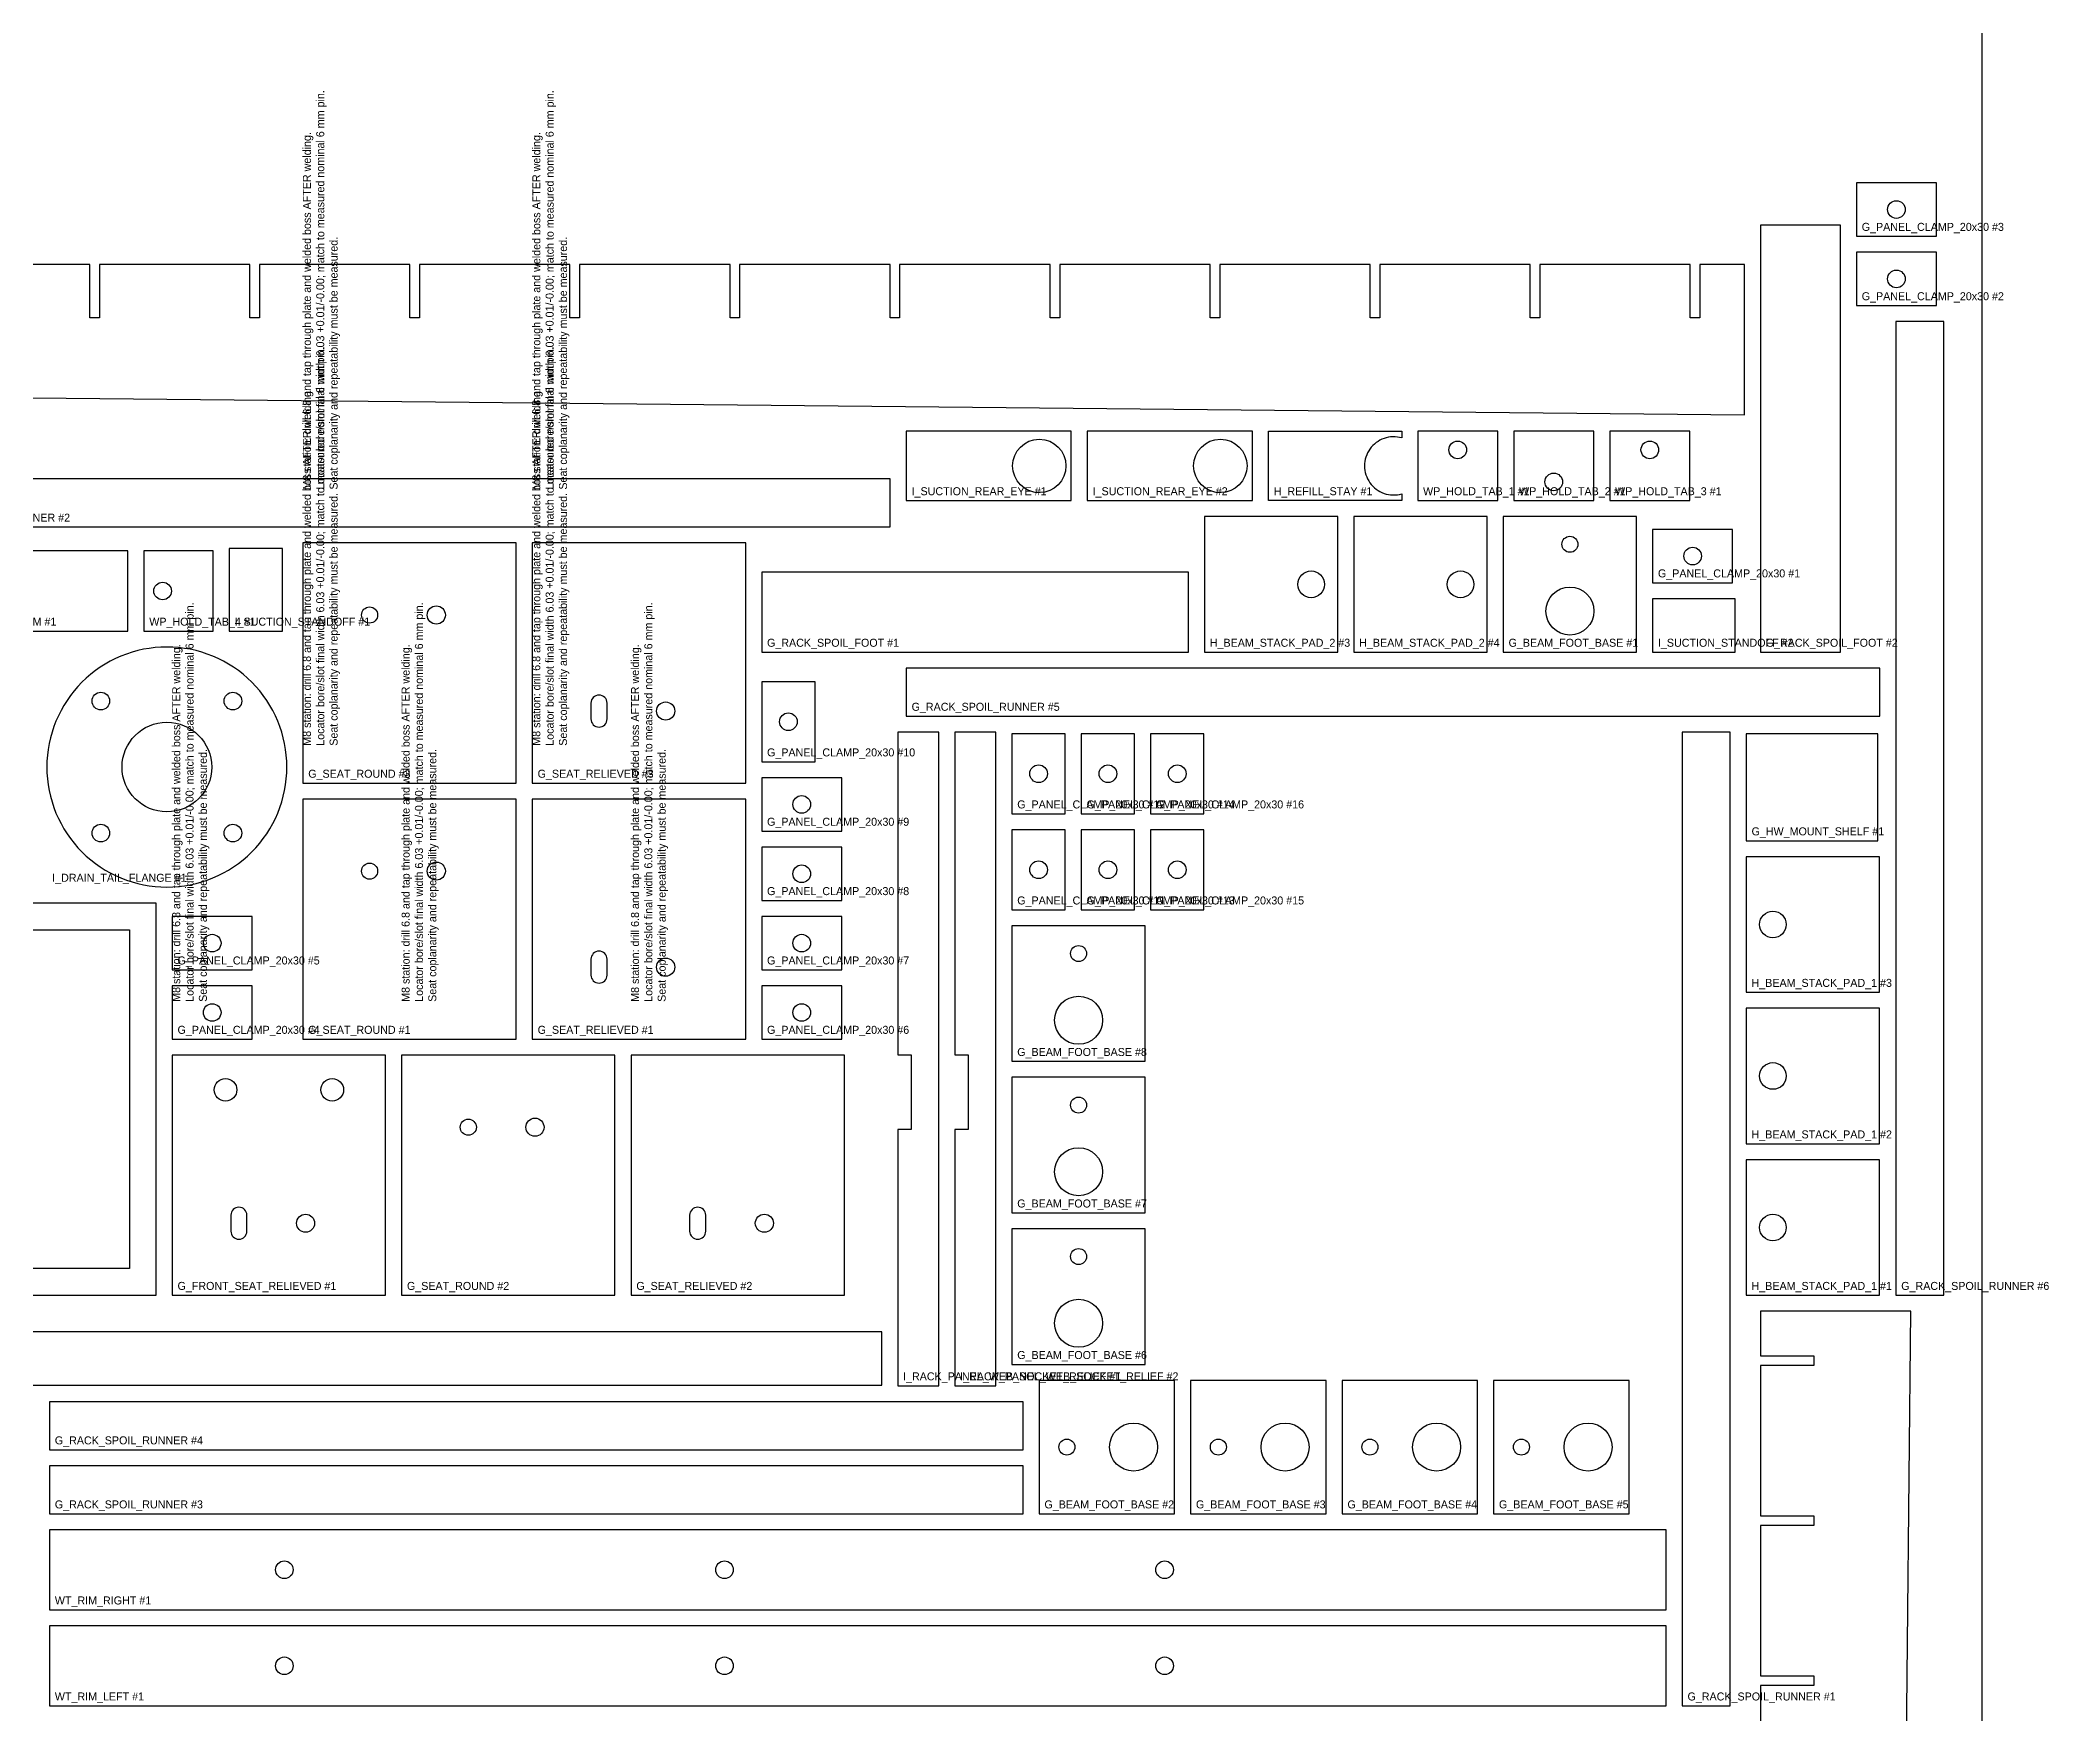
# Model space of a CAD drawing. Header units: millimetres. Extents: x 0 to 1244, y 0 to 2438.
# Drawn here: x 491 to 1244, y 979 to 1606 of the extents above; entities that cross this region are included whole.
import ezdxf

# ---------------------------------------------------------------- set-up
doc = ezdxf.new("R2010")
doc.units = ezdxf.units.MM
for name, color, linetype in [('CUT_HOLES', 7, 'Continuous'), ('CUT_OUTER', 7, 'Continuous'), ('MACHINING_NOTES', 7, 'Continuous'), ('PART_MARK_NO_CUT', 7, 'Continuous'), ('STOCK_NO_CUT', 7, 'Continuous')]:
    doc.layers.add(name, color=color, linetype=linetype)

msp = doc.modelspace()

# ---------------------------------------------------------------- linework, layer by layer
at = {"layer": 'CUT_HOLES'}
for points in [[(703.62, 1352.02), (703.62, 1357.98, 1), (697.59, 1357.98), (697.59, 1352.02, 1)], [(703.62, 1256.02), (703.62, 1261.98, 1), (697.59, 1261.98), (697.59, 1256.02, 1)], [(568.62, 1160.02), (568.62, 1165.98, 1), (562.59, 1165.98), (562.59, 1160.02, 1)], [(740.62, 1160.02), (740.62, 1165.98, 1), (734.59, 1165.98), (734.59, 1160.02, 1)]]:
    msp.add_lwpolyline(points, format="xyb", close=True, dxfattribs=at)
for centre, radius in [((1187, 1543), 3.3), ((1187, 1517), 3.3), ((865.67, 1446.9), 10), ((933.54, 1446.9), 10), ((1022.54, 1452.9), 3.3), ((1094.54, 1452.9), 3.3), ((1058.54, 1440.9), 3.3), ((1064.6, 1417.5), 3), ((1110.6, 1413.1), 3.3), ((537, 1400), 3.3), ((967.6, 1402.5), 5), ((1023.6, 1402.5), 5), ((1064.6, 1392.5), 9), ((614.6, 1391), 3.02), ((639.6, 1391), 3.4), ((513.85, 1358.75), 3.3), ((563.35, 1358.75), 3.3), ((725.6, 1355), 3.4), ((538.6, 1334), 16.8), ((771.6, 1351), 3.3), ((865.4, 1331.5), 3.3), ((891.4, 1331.5), 3.3), ((917.4, 1331.5), 3.3), ((776.6, 1320), 3.3), ((513.85, 1309.25), 3.3), ((563.35, 1309.25), 3.3), ((614.6, 1295), 3.02), ((639.6, 1295), 3.4), ((776.6, 1294), 3.3), ((865.4, 1295.5), 3.3), ((891.4, 1295.5), 3.3), ((917.4, 1295.5), 3.3), ((1140.7, 1275), 5), ((555.6, 1268), 3.3), ((776.6, 1268), 3.3), ((880.4, 1264.1), 3), ((725.6, 1259), 3.4), ((555.6, 1242), 3.3), ((776.6, 1242), 3.3), ((880.4, 1239.1), 9), ((1140.7, 1218.2), 5), ((560.6, 1213), 4.25), ((600.6, 1213), 4.25), ((880.4, 1207.3), 3), ((651.6, 1199), 3.02), ((676.6, 1199), 3.4), ((880.4, 1182.3), 9), ((590.6, 1163), 3.4), ((762.6, 1163), 3.4), ((1140.7, 1161.4), 5), ((880.4, 1150.5), 3), ((880.4, 1125.5), 9), ((901, 1079.1), 9), ((957.8, 1079.1), 9), ((1014.6, 1079.1), 9), ((1071.4, 1079.1), 9), ((876, 1079.1), 3), ((932.8, 1079.1), 3), ((989.6, 1079.1), 3), ((1046.4, 1079.1), 3), ((582.65, 1033.1), 3.3), ((747.65, 1033.1), 3.3), ((912.65, 1033.1), 3.3), ((582.65, 997.1), 3.3), ((747.65, 997.1), 3.3), ((912.65, 997.1), 3.3)]:
    msp.add_circle(centre, radius, dxfattribs=at)
at = {"layer": 'CUT_OUTER'}
for points in [[(1202, 1533), (1202, 1553), (1172, 1553), (1172, 1533)], [(1166, 1377.1), (1166, 1537.1), (1136, 1537.1), (1136, 1377.1)], [(1202, 1507), (1202, 1527), (1172, 1527), (1172, 1507)], [(1186.8, 1136), (1204.8, 1136), (1204.8, 1501), (1186.8, 1501)], [(815.8, 1433.9), (877.67, 1433.9), (877.67, 1459.9), (815.8, 1459.9)], [(883.67, 1433.9), (945.54, 1433.9), (945.54, 1459.9), (883.67, 1459.9)], [(1001.54, 1433.9), (951.54, 1433.9), (951.54, 1459.9), (1001.54, 1459.9), (1001.54, 1457.36), (1000.73, 1457.57), (999.9, 1457.71), (999.06, 1457.78), (998.22, 1457.79), (997.38, 1457.74), (996.54, 1457.62), (995.72, 1457.44), (994.92, 1457.19), (994.13, 1456.88), (993.37, 1456.52), (992.65, 1456.09), (991.95, 1455.61), (991.3, 1455.08), (990.69, 1454.5), (990.13, 1453.88), (989.61, 1453.21), (989.15, 1452.51), (988.75, 1451.77), (988.4, 1451), (988.11, 1450.21), (987.89, 1449.4), (987.73, 1448.57), (987.63, 1447.74), (987.6, 1446.9), (987.63, 1446.05), (987.73, 1445.22), (987.89, 1444.39), (988.11, 1443.58), (988.4, 1442.79), (988.75, 1442.02), (989.15, 1441.28), (989.61, 1440.58), (990.13, 1439.91), (990.69, 1439.29), (991.3, 1438.71), (991.95, 1438.18), (992.65, 1437.7), (993.37, 1437.27), (994.13, 1436.91), (994.92, 1436.6), (995.72, 1436.36), (996.54, 1436.17), (997.38, 1436.05), (998.22, 1436), (999.06, 1436.01), (999.9, 1436.09), (1000.73, 1436.23), (1001.54, 1436.43)], [(1037.54, 1433.9), (1037.54, 1459.9), (1007.54, 1459.9), (1007.54, 1433.9)], [(1073.54, 1433.9), (1073.54, 1459.9), (1043.54, 1459.9), (1043.54, 1433.9)], [(1109.54, 1433.9), (1109.54, 1459.9), (1079.54, 1459.9), (1079.54, 1433.9)], [(809.8, 1424), (809.8, 1442), (444.8, 1442), (444.8, 1424)], [(927.6, 1377.1), (977.6, 1377.1), (977.6, 1427.9), (927.6, 1427.9)], [(983.6, 1377.1), (1033.6, 1377.1), (1033.6, 1427.9), (983.6, 1427.9)], [(1039.6, 1377.1), (1089.6, 1377.1), (1089.6, 1427.9), (1039.6, 1427.9)], [(562, 1385), (582, 1385), (582, 1415.95), (562, 1415.95)], [(669.6, 1328), (669.6, 1418), (589.6, 1418), (589.6, 1328)], [(755.6, 1328), (755.6, 1418), (675.6, 1418), (675.6, 1328)], [(1125.6, 1403.1), (1125.6, 1423.1), (1095.6, 1423.1), (1095.6, 1403.1)], [(444.8, 1385), (524, 1385), (524, 1415), (444.8, 1415)], [(530, 1385), (556, 1385), (556, 1415), (530, 1415)], [(761.6, 1377.1), (921.6, 1377.1), (921.6, 1407.1), (761.6, 1407.1)], [(1126.55, 1377.1), (1126.55, 1397.1), (1095.6, 1397.1), (1095.6, 1377.1)], [(583.6, 1334), (583.55, 1336.21), (583.38, 1338.41), (583.11, 1340.6), (582.74, 1342.78), (582.25, 1344.93), (581.66, 1347.06), (580.97, 1349.16), (580.17, 1351.22), (579.28, 1353.24), (578.29, 1355.21), (577.2, 1357.13), (576.02, 1359), (574.74, 1360.81), (573.39, 1362.55), (571.94, 1364.22), (570.42, 1365.82), (568.82, 1367.34), (567.15, 1368.79), (565.41, 1370.14), (563.6, 1371.42), (561.73, 1372.6), (559.81, 1373.69), (557.84, 1374.68), (555.82, 1375.57), (553.76, 1376.37), (551.66, 1377.06), (549.53, 1377.65), (547.38, 1378.14), (545.2, 1378.51), (543.01, 1378.78), (540.81, 1378.95), (538.6, 1379), (536.39, 1378.95), (534.19, 1378.78), (532, 1378.51), (529.82, 1378.14), (527.67, 1377.65), (525.54, 1377.06), (523.44, 1376.37), (521.38, 1375.57), (519.36, 1374.68), (517.39, 1373.69), (515.47, 1372.6), (513.6, 1371.42), (511.79, 1370.14), (510.05, 1368.79), (508.38, 1367.34), (506.78, 1365.82), (505.26, 1364.22), (503.81, 1362.55), (502.46, 1360.81), (501.18, 1359), (500, 1357.13), (498.91, 1355.21), (497.92, 1353.24), (497.03, 1351.22), (496.23, 1349.16), (495.54, 1347.06), (494.95, 1344.93), (494.46, 1342.78), (494.09, 1340.6), (493.82, 1338.41), (493.65, 1336.21), (493.6, 1334), (493.65, 1331.79), (493.82, 1329.59), (494.09, 1327.4), (494.46, 1325.22), (494.95, 1323.07), (495.54, 1320.94), (496.23, 1318.84), (497.03, 1316.78), (497.92, 1314.76), (498.91, 1312.79), (500, 1310.87), (501.18, 1309), (502.46, 1307.19), (503.81, 1305.45), (505.26, 1303.78), (506.78, 1302.18), (508.38, 1300.66), (510.05, 1299.21), (511.79, 1297.86), (513.6, 1296.58), (515.47, 1295.4), (517.39, 1294.31), (519.36, 1293.32), (521.38, 1292.43), (523.44, 1291.63), (525.54, 1290.94), (527.67, 1290.35), (529.82, 1289.86), (532, 1289.49), (534.19, 1289.22), (536.39, 1289.05), (538.6, 1289), (540.81, 1289.05), (543.01, 1289.22), (545.2, 1289.49), (547.38, 1289.86), (549.53, 1290.35), (551.66, 1290.94), (553.76, 1291.63), (555.82, 1292.43), (557.84, 1293.32), (559.81, 1294.31), (561.73, 1295.4), (563.6, 1296.58), (565.41, 1297.86), (567.15, 1299.21), (568.82, 1300.66), (570.42, 1302.18), (571.94, 1303.78), (573.39, 1305.45), (574.74, 1307.19), (576.02, 1309), (577.2, 1310.87), (578.29, 1312.79), (579.28, 1314.76), (580.17, 1316.78), (580.97, 1318.84), (581.66, 1320.94), (582.25, 1323.07), (582.74, 1325.22), (583.11, 1327.4), (583.38, 1329.59), (583.55, 1331.79)], [(1180.8, 1353.1), (1180.8, 1371.1), (815.8, 1371.1), (815.8, 1353.1)], [(761.6, 1336), (781.6, 1336), (781.6, 1366), (761.6, 1366)], [(828, 1102.1), (828, 1347.1), (812.6, 1347.1), (812.6, 1226.1), (817.6, 1226.1), (817.6, 1198.1), (812.6, 1198.1), (812.6, 1102.1)], [(849.4, 1102.1), (849.4, 1347.1), (834, 1347.1), (834, 1226.1), (839, 1226.1), (839, 1198.1), (834, 1198.1), (834, 1102.1)], [(855.4, 1316.5), (875.4, 1316.5), (875.4, 1346.5), (855.4, 1346.5)], [(881.4, 1316.5), (901.4, 1316.5), (901.4, 1346.5), (881.4, 1346.5)], [(907.4, 1316.5), (927.4, 1316.5), (927.4, 1346.5), (907.4, 1346.5)], [(1106.7, 982.1), (1124.7, 982.1), (1124.7, 1347.1), (1106.7, 1347.1)], [(1130.7, 1306.4), (1180, 1306.4), (1180, 1346.4), (1130.7, 1346.4)], [(791.6, 1310), (791.6, 1330), (761.6, 1330), (761.6, 1310)], [(669.6, 1232), (669.6, 1322), (589.6, 1322), (589.6, 1232)], [(755.6, 1232), (755.6, 1322), (675.6, 1322), (675.6, 1232)], [(855.4, 1280.5), (875.4, 1280.5), (875.4, 1310.5), (855.4, 1310.5)], [(881.4, 1280.5), (901.4, 1280.5), (901.4, 1310.5), (881.4, 1310.5)], [(907.4, 1280.5), (927.4, 1280.5), (927.4, 1310.5), (907.4, 1310.5)], [(791.6, 1284), (791.6, 1304), (761.6, 1304), (761.6, 1284)], [(1130.7, 1249.6), (1180.7, 1249.6), (1180.7, 1300.4), (1130.7, 1300.4)], [(534.6, 1136), (534.6, 1283), (123.6, 1283), (123.6, 1136), (251.6, 1136), (251.6, 1146), (133.6, 1146), (133.6, 1273), (524.6, 1273), (524.6, 1146), (299.6, 1146), (299.6, 1136)], [(570.6, 1258), (570.6, 1278), (540.6, 1278), (540.6, 1258)], [(791.6, 1258), (791.6, 1278), (761.6, 1278), (761.6, 1258)], [(855.4, 1223.7), (905.4, 1223.7), (905.4, 1274.5), (855.4, 1274.5)], [(570.6, 1232), (570.6, 1252), (540.6, 1252), (540.6, 1232)], [(791.6, 1232), (791.6, 1252), (761.6, 1252), (761.6, 1232)], [(1130.7, 1192.8), (1180.7, 1192.8), (1180.7, 1243.6), (1130.7, 1243.6)], [(620.6, 1136), (620.6, 1226), (540.6, 1226), (540.6, 1136)], [(706.6, 1136), (706.6, 1226), (626.6, 1226), (626.6, 1136)], [(792.6, 1136), (792.6, 1226), (712.6, 1226), (712.6, 1136)], [(855.4, 1166.9), (905.4, 1166.9), (905.4, 1217.7), (855.4, 1217.7)], [(1130.7, 1136), (1180.7, 1136), (1180.7, 1186.8), (1130.7, 1186.8)], [(855.4, 1110.1), (905.4, 1110.1), (905.4, 1160.9), (855.4, 1160.9)], [(806.6, 1102.3), (806.6, 1122.3), (316.6, 1122.3), (316.6, 1102.3)], [(916.4, 1054.1), (916.4, 1104.1), (865.6, 1104.1), (865.6, 1054.1)], [(973.2, 1054.1), (973.2, 1104.1), (922.4, 1104.1), (922.4, 1054.1)], [(1030, 1054.1), (1030, 1104.1), (979.2, 1104.1), (979.2, 1054.1)], [(1086.8, 1054.1), (1086.8, 1104.1), (1036, 1104.1), (1036, 1054.1)], [(859.6, 1078.1), (859.6, 1096.1), (494.6, 1096.1), (494.6, 1078.1)], [(859.6, 1054.1), (859.6, 1072.1), (494.6, 1072.1), (494.6, 1054.1)], [(1100.7, 1018.1), (1100.7, 1048.1), (494.6, 1048.1), (494.6, 1018.1)], [(1100.7, 982.1), (1100.7, 1012.1), (494.6, 1012.1), (494.6, 982.1)]]:
    msp.add_lwpolyline(points, close=True, dxfattribs=at)
for points in [[(10, 1477.2), (1130, 1466), (1130, 1522.4), (1113.32, 1522.4), (1113.32, 1502.4), (1109.72, 1502.4), (1109.72, 1522.4), (1053.32, 1522.4), (1053.32, 1502.4), (1049.72, 1502.4), (1049.72, 1522.4), (993.32, 1522.4), (993.32, 1502.4), (989.72, 1502.4), (989.72, 1522.4), (933.32, 1522.4), (933.32, 1502.4), (929.72, 1502.4), (929.72, 1522.4), (873.32, 1522.4), (873.32, 1502.4), (869.72, 1502.4), (869.72, 1522.4), (813.32, 1522.4), (813.32, 1502.4), (809.72, 1502.4), (809.72, 1522.4), (753.32, 1522.4), (753.32, 1502.4), (749.72, 1502.4), (749.72, 1522.4), (693.32, 1522.4), (693.32, 1502.4), (689.72, 1502.4), (689.72, 1522.4), (633.32, 1522.4), (633.32, 1502.4), (629.72, 1502.4), (629.72, 1522.4), (573.32, 1522.4), (573.32, 1502.4), (569.72, 1502.4), (569.72, 1522.4), (513.32, 1522.4), (513.32, 1502.4), (509.72, 1502.4), (509.72, 1522.4), (453.32, 1522.4)], [(1181.2, 10), (1192.4, 1130), (1136, 1130), (1136, 1113.32), (1156, 1113.32), (1156, 1109.72), (1136, 1109.72), (1136, 1053.32), (1156, 1053.32), (1156, 1049.72), (1136, 1049.72), (1136, 993.32), (1156, 993.32), (1156, 989.72), (1136, 989.72), (1136, 933.32)]]:
    msp.add_lwpolyline(points, dxfattribs=at)
at = {"layer": 'STOCK_NO_CUT'}
msp.add_lwpolyline([(0, 0), (1219.2, 0), (1219.2, 2438.4), (0, 2438.4)], close=True, dxfattribs=at)

# ---------------------------------------------------------------- texts
at = {"layer": 'MACHINING_NOTES', "char_height": 3, "width": 150, "attachment_point": 1, "rotation": 90}
for insert in [(589.6, 1438), (675.6, 1438), (589.6, 1342), (675.6, 1342), (540.6, 1246), (626.6, 1246), (712.6, 1246)]:
    msp.add_mtext('M8 station: drill 6.8 and tap through plate and welded boss AFTER welding.\\PLocator bore/slot final width 6.03 +0.01/-0.00; match to measured nominal 6 mm pin. Seat coplanarity and repeatability must be measured.', dxfattribs=dict(at, insert=insert))
at = {"layer": 'PART_MARK_NO_CUT'}
for s, p in [('G_PANEL_CLAMP_20x30 #3', (1174, 1535)), ('G_PANEL_CLAMP_20x30 #2', (1174, 1509)), ('I_SUCTION_REAR_EYE #1', (817.8, 1435.9)), ('I_SUCTION_REAR_EYE #2', (885.67, 1435.9)), ('H_REFILL_STAY #1', (953.54, 1435.9)), ('WP_HOLD_TAB_1 #1', (1009.54, 1435.9)), ('WP_HOLD_TAB_2 #1', (1045.54, 1435.9)), ('WP_HOLD_TAB_3 #1', (1081.54, 1435.9)), ('G_RACK_SPOIL_RUNNER #2', (446.8, 1426)), ('G_PANEL_CLAMP_20x30 #1', (1097.6, 1405.1)), ('H_SPOIL_GUARD_ARM #1', (446.8, 1387)), ('WP_HOLD_TAB_4 #1', (532, 1387)), ('I_SUCTION_STANDOFF #1', (564, 1387)), ('G_RACK_SPOIL_FOOT #1', (763.6, 1379.1)), ('H_BEAM_STACK_PAD_2 #3', (929.6, 1379.1)), ('H_BEAM_STACK_PAD_2 #4', (985.6, 1379.1)), ('G_BEAM_FOOT_BASE #1', (1041.6, 1379.1)), ('I_SUCTION_STANDOFF #2', (1097.6, 1379.1)), ('G_RACK_SPOIL_FOOT #2', (1138, 1379.1)), ('G_RACK_SPOIL_RUNNER #5', (817.8, 1355.1)), ('G_PANEL_CLAMP_20x30 #10', (763.6, 1338)), ('G_SEAT_ROUND #3', (591.6, 1330)), ('G_SEAT_RELIEVED #3', (677.6, 1330)), ('G_PANEL_CLAMP_20x30 #12', (857.4, 1318.5)), ('G_PANEL_CLAMP_20x30 #14', (883.4, 1318.5)), ('G_PANEL_CLAMP_20x30 #16', (909.4, 1318.5)), ('G_PANEL_CLAMP_20x30 #9', (763.6, 1312)), ('G_HW_MOUNT_SHELF #1', (1132.7, 1308.4)), ('I_DRAIN_TAIL_FLANGE #1', (495.6, 1291)), ('G_PANEL_CLAMP_20x30 #8', (763.6, 1286)), ('G_PANEL_CLAMP_20x30 #11', (857.4, 1282.5)), ('G_PANEL_CLAMP_20x30 #13', (883.4, 1282.5)), ('G_PANEL_CLAMP_20x30 #15', (909.4, 1282.5)), ('G_PANEL_CLAMP_20x30 #5', (542.6, 1260)), ('G_PANEL_CLAMP_20x30 #7', (763.6, 1260)), ('H_BEAM_STACK_PAD_1 #3', (1132.7, 1251.6)), ('G_PANEL_CLAMP_20x30 #4', (542.6, 1234)), ('G_SEAT_ROUND #1', (591.6, 1234)), ('G_SEAT_RELIEVED #1', (677.6, 1234)), ('G_PANEL_CLAMP_20x30 #6', (763.6, 1234)), ('G_BEAM_FOOT_BASE #8', (857.4, 1225.7)), ('H_BEAM_STACK_PAD_1 #2', (1132.7, 1194.8)), ('G_BEAM_FOOT_BASE #7', (857.4, 1168.9)), ('G_FRONT_SEAT_RELIEVED #1', (542.6, 1138)), ('G_SEAT_ROUND #2', (628.6, 1138)), ('G_SEAT_RELIEVED #2', (714.6, 1138)), ('H_BEAM_STACK_PAD_1 #1', (1132.7, 1138)), ('G_RACK_SPOIL_RUNNER #6', (1188.8, 1138)), ('G_BEAM_FOOT_BASE #6', (857.4, 1112.1)), ('I_RACK_PANEL_WEB_SOCKET_RELIEF #1', (814.6, 1104.1)), ('I_RACK_PANEL_WEB_SOCKET_RELIEF #2', (836, 1104.1)), ('G_RACK_SPOIL_RUNNER #4', (496.6, 1080.1)), ('G_RACK_SPOIL_RUNNER #3', (496.6, 1056.1)), ('G_BEAM_FOOT_BASE #2', (867.6, 1056.1)), ('G_BEAM_FOOT_BASE #3', (924.4, 1056.1)), ('G_BEAM_FOOT_BASE #4', (981.2, 1056.1)), ('G_BEAM_FOOT_BASE #5', (1038, 1056.1)), ('WT_RIM_RIGHT #1', (496.6, 1020.1)), ('WT_RIM_LEFT #1', (496.6, 984.1)), ('G_RACK_SPOIL_RUNNER #1', (1108.7, 984.1))]:
    msp.add_text(s, height=3, dxfattribs=at).set_placement(p)

doc.saveas('drawing.dxf')
